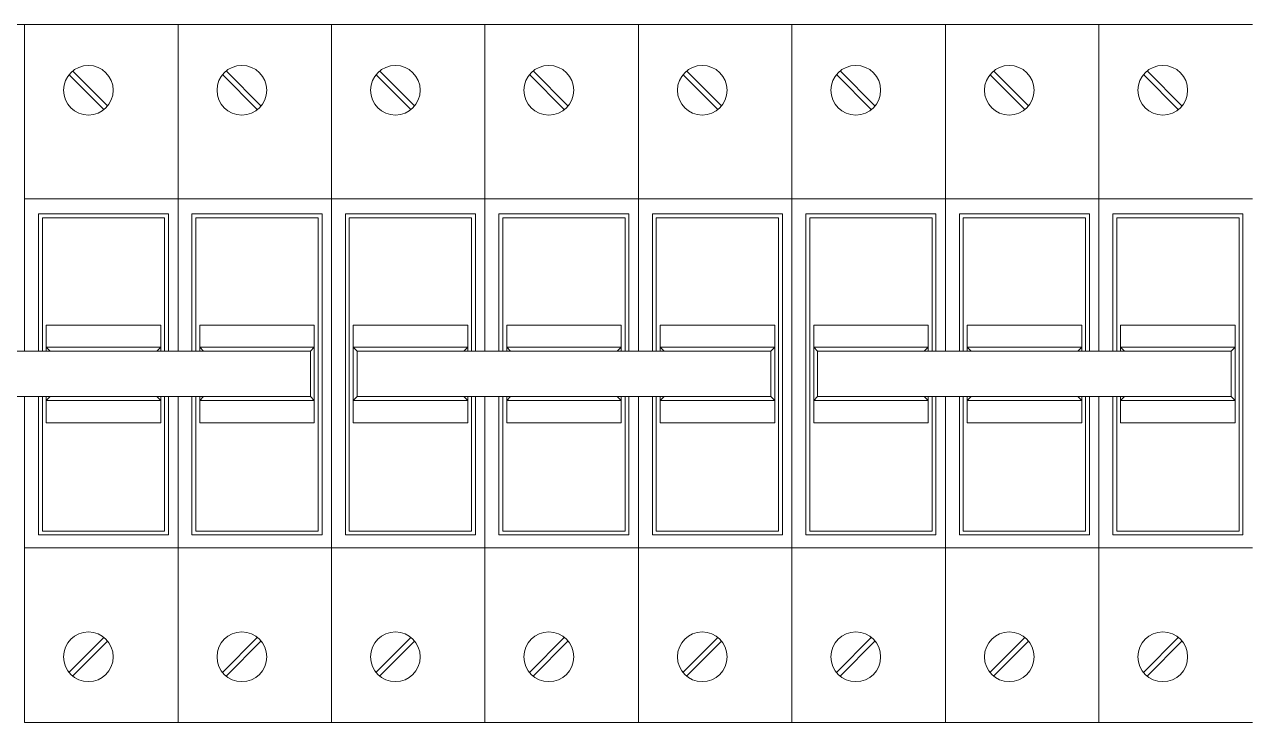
# Model space of a CAD drawing. Header units: millimetres. Extents: x 2046 to 14753, y 2361 to 29276.
# Drawn here: x 10086.63 to 10101.03, y 3659.49 to 3667.67 of the extents above; entities that cross this region are included whole.
import ezdxf

# ---------------------------------------------------------------- set-up
doc = ezdxf.new("R2010")
doc.units = ezdxf.units.MM

msp = doc.modelspace()

# ---------------------------------------------------------------- linework, layer by layer
at = {"lineweight": 9}
for p, q in [((10084.827, 3667.672), (10086.627, 3667.672)), ((10086.627, 3667.672), (10086.627, 3663.842)), ((10088.427, 3667.672), (10086.627, 3667.672)), ((10086.627, 3667.672), (10088.427, 3667.672)), ((10086.627, 3667.672), (10086.627, 3663.842)), ((10088.427, 3667.672), (10088.427, 3663.842)), ((10090.227, 3667.672), (10088.427, 3667.672)), ((10088.427, 3667.672), (10090.227, 3667.672)), ((10088.427, 3667.672), (10088.427, 3663.842)), ((10090.227, 3667.672), (10090.227, 3659.49)), ((10090.227, 3667.672), (10090.227, 3659.49)), ((10092.027, 3667.672), (10090.227, 3667.672)), ((10090.227, 3667.672), (10092.027, 3667.672)), ((10092.027, 3667.672), (10092.027, 3663.842)), ((10093.827, 3667.672), (10092.027, 3667.672)), ((10092.027, 3667.672), (10093.827, 3667.672)), ((10092.027, 3667.672), (10092.027, 3663.842)), ((10093.827, 3667.672), (10093.827, 3663.842)), ((10095.627, 3667.672), (10093.827, 3667.672)), ((10093.827, 3667.672), (10095.627, 3667.672)), ((10093.827, 3667.672), (10093.827, 3663.842)), ((10095.627, 3667.672), (10095.627, 3659.49)), ((10095.627, 3667.672), (10095.627, 3659.49)), ((10097.427, 3667.672), (10095.627, 3667.672)), ((10095.627, 3667.672), (10097.427, 3667.672)), ((10097.427, 3667.672), (10097.427, 3663.842)), ((10099.227, 3667.672), (10097.427, 3667.672)), ((10097.427, 3667.672), (10099.227, 3667.672)), ((10097.427, 3667.672), (10097.427, 3663.842)), ((10099.227, 3667.672), (10099.227, 3663.842)), ((10101.027, 3667.672), (10099.227, 3667.672)), ((10099.227, 3667.672), (10101.027, 3667.672)), ((10099.227, 3667.672), (10099.227, 3663.842)), ((10087.191, 3667.13), (10087.604, 3666.717)), ((10088.991, 3667.13), (10089.404, 3666.717)), ((10090.791, 3667.13), (10091.204, 3666.717)), ((10092.591, 3667.13), (10093.004, 3666.717)), ((10094.391, 3667.13), (10094.804, 3666.717)), ((10096.191, 3667.13), (10096.604, 3666.717)), ((10097.991, 3667.13), (10098.404, 3666.717)), ((10099.791, 3667.13), (10100.204, 3666.717)), ((10087.148, 3667.087), (10087.561, 3666.674)), ((10088.948, 3667.087), (10089.361, 3666.674)), ((10090.748, 3667.087), (10091.161, 3666.674)), ((10092.548, 3667.087), (10092.961, 3666.674)), ((10094.348, 3667.087), (10094.761, 3666.674)), ((10096.148, 3667.087), (10096.561, 3666.674)), ((10097.948, 3667.087), (10098.361, 3666.674)), ((10099.748, 3667.087), (10100.161, 3666.674)), ((10086.627, 3665.627), (10086.627, 3663.842)), ((10088.427, 3665.627), (10086.627, 3665.627)), ((10088.427, 3665.627), (10088.427, 3663.842)), ((10090.227, 3665.627), (10088.427, 3665.627)), ((10090.227, 3665.627), (10090.227, 3661.536)), ((10092.027, 3665.627), (10090.227, 3665.627)), ((10092.027, 3665.627), (10092.027, 3663.842)), ((10093.827, 3665.627), (10092.027, 3665.627)), ((10093.827, 3665.627), (10093.827, 3663.842)), ((10095.627, 3665.627), (10093.827, 3665.627)), ((10095.627, 3665.627), (10095.627, 3661.536)), ((10097.427, 3665.627), (10095.627, 3665.627)), ((10097.427, 3665.627), (10097.427, 3663.842)), ((10099.227, 3665.627), (10097.427, 3665.627)), ((10099.227, 3665.627), (10099.227, 3663.842)), ((10101.027, 3665.627), (10099.227, 3665.627)), ((10086.791, 3665.453), (10086.791, 3663.842)), ((10088.316, 3665.453), (10086.791, 3665.453)), ((10086.836, 3665.407), (10086.836, 3663.842)), ((10088.27, 3665.407), (10086.836, 3665.407)), ((10088.27, 3663.842), (10088.27, 3665.407)), ((10088.316, 3663.842), (10088.316, 3665.453)), ((10088.591, 3665.453), (10088.591, 3663.842)), ((10090.116, 3665.453), (10088.591, 3665.453)), ((10088.636, 3665.407), (10088.636, 3663.842)), ((10090.07, 3665.407), (10088.636, 3665.407)), ((10090.07, 3661.734), (10090.07, 3665.407)), ((10090.116, 3661.689), (10090.116, 3665.453)), ((10090.391, 3665.453), (10090.391, 3661.689)), ((10091.916, 3665.453), (10090.391, 3665.453)), ((10090.436, 3665.407), (10090.436, 3661.734)), ((10091.87, 3665.407), (10090.436, 3665.407)), ((10091.87, 3663.842), (10091.87, 3665.407)), ((10091.916, 3663.842), (10091.916, 3665.453)), ((10092.191, 3665.453), (10092.191, 3663.842)), ((10093.716, 3665.453), (10092.191, 3665.453)), ((10092.236, 3665.407), (10092.236, 3663.842)), ((10093.67, 3665.407), (10092.236, 3665.407)), ((10093.67, 3663.842), (10093.67, 3665.407)), ((10093.716, 3663.842), (10093.716, 3665.453)), ((10093.991, 3665.453), (10093.991, 3663.842)), ((10095.516, 3665.453), (10093.991, 3665.453)), ((10094.036, 3665.407), (10094.036, 3663.842)), ((10095.47, 3665.407), (10094.036, 3665.407)), ((10095.47, 3661.734), (10095.47, 3665.407)), ((10095.516, 3661.689), (10095.516, 3665.453)), ((10095.791, 3665.453), (10095.791, 3661.689)), ((10097.316, 3665.453), (10095.791, 3665.453)), ((10095.836, 3665.407), (10095.836, 3661.734)), ((10097.27, 3665.407), (10095.836, 3665.407)), ((10097.27, 3663.842), (10097.27, 3665.407)), ((10097.316, 3663.842), (10097.316, 3665.453)), ((10097.591, 3665.453), (10097.591, 3663.842)), ((10099.116, 3665.453), (10097.591, 3665.453)), ((10097.636, 3665.407), (10097.636, 3663.842)), ((10099.07, 3665.407), (10097.636, 3665.407)), ((10099.07, 3663.842), (10099.07, 3665.407)), ((10099.116, 3663.842), (10099.116, 3665.453)), ((10099.391, 3665.453), (10099.391, 3663.842)), ((10100.916, 3665.453), (10099.391, 3665.453)), ((10099.436, 3665.407), (10099.436, 3663.842)), ((10100.87, 3665.407), (10099.436, 3665.407)), ((10100.87, 3661.734), (10100.87, 3665.407)), ((10100.916, 3661.689), (10100.916, 3665.453)), ((10088.225, 3664.149), (10086.882, 3664.149)), ((10086.882, 3664.149), (10086.882, 3663.842)), ((10088.225, 3663.842), (10088.225, 3664.149)), ((10088.682, 3664.149), (10088.682, 3663.842)), ((10090.025, 3664.149), (10088.682, 3664.149)), ((10090.025, 3663.004), (10090.025, 3664.149)), ((10090.482, 3664.149), (10090.482, 3663.004)), ((10091.825, 3664.149), (10090.482, 3664.149)), ((10091.825, 3663.842), (10091.825, 3664.149)), ((10093.625, 3664.149), (10092.282, 3664.149)), ((10092.282, 3664.149), (10092.282, 3663.842)), ((10093.625, 3663.842), (10093.625, 3664.149)), ((10094.082, 3664.149), (10094.082, 3663.842)), ((10095.425, 3664.149), (10094.082, 3664.149)), ((10095.425, 3663.004), (10095.425, 3664.149)), ((10095.882, 3664.149), (10095.882, 3663.004)), ((10097.225, 3664.149), (10095.882, 3664.149)), ((10097.225, 3663.842), (10097.225, 3664.149)), ((10099.025, 3664.149), (10097.682, 3664.149)), ((10097.682, 3664.149), (10097.682, 3663.842)), ((10099.025, 3663.842), (10099.025, 3664.149)), ((10099.482, 3664.149), (10099.482, 3663.842)), ((10100.825, 3664.149), (10099.482, 3664.149)), ((10100.825, 3663.004), (10100.825, 3664.149)), ((10088.225, 3663.888), (10086.882, 3663.888)), ((10086.927, 3663.842), (10086.882, 3663.888)), ((10088.179, 3663.842), (10086.927, 3663.842)), ((10088.179, 3663.842), (10088.225, 3663.888)), ((10090.025, 3663.888), (10088.682, 3663.888)), ((10088.727, 3663.842), (10088.682, 3663.888)), ((10089.979, 3663.842), (10088.727, 3663.842)), ((10089.979, 3663.842), (10090.025, 3663.888)), ((10089.979, 3663.311), (10089.979, 3663.842)), ((10091.825, 3663.888), (10090.482, 3663.888)), ((10090.527, 3663.842), (10090.482, 3663.888)), ((10091.779, 3663.842), (10090.527, 3663.842)), ((10090.527, 3663.311), (10090.527, 3663.842)), ((10091.779, 3663.842), (10091.825, 3663.888)), ((10093.625, 3663.888), (10092.282, 3663.888)), ((10092.327, 3663.842), (10092.282, 3663.888)), ((10093.579, 3663.842), (10092.327, 3663.842)), ((10093.579, 3663.842), (10093.625, 3663.888)), ((10095.425, 3663.888), (10094.082, 3663.888)), ((10094.127, 3663.842), (10094.082, 3663.888)), ((10095.379, 3663.842), (10094.127, 3663.842)), ((10095.379, 3663.842), (10095.425, 3663.888)), ((10095.379, 3663.311), (10095.379, 3663.842)), ((10097.225, 3663.888), (10095.882, 3663.888)), ((10095.927, 3663.842), (10095.882, 3663.888)), ((10097.179, 3663.842), (10095.927, 3663.842)), ((10095.927, 3663.311), (10095.927, 3663.842)), ((10097.179, 3663.842), (10097.225, 3663.888)), ((10099.025, 3663.888), (10097.682, 3663.888)), ((10097.727, 3663.842), (10097.682, 3663.888)), ((10098.979, 3663.842), (10097.727, 3663.842)), ((10098.979, 3663.842), (10099.025, 3663.888)), ((10100.825, 3663.888), (10099.482, 3663.888)), ((10099.527, 3663.842), (10099.482, 3663.888)), ((10100.779, 3663.842), (10099.527, 3663.842)), ((10100.779, 3663.842), (10100.825, 3663.888)), ((10100.779, 3663.311), (10100.779, 3663.842)), ((10086.627, 3663.311), (10086.627, 3661.536)), ((10086.627, 3663.311), (10086.627, 3659.49)), ((10086.627, 3663.311), (10086.627, 3659.49)), ((10086.791, 3663.311), (10086.791, 3661.689)), ((10086.836, 3663.311), (10086.836, 3661.734)), ((10086.927, 3663.311), (10086.882, 3663.265)), ((10086.882, 3663.311), (10086.882, 3663.004)), ((10088.225, 3663.265), (10086.882, 3663.265)), ((10088.179, 3663.311), (10086.927, 3663.311)), ((10088.179, 3663.311), (10088.225, 3663.265)), ((10088.225, 3663.004), (10088.225, 3663.311)), ((10088.27, 3661.734), (10088.27, 3663.311)), ((10088.316, 3661.689), (10088.316, 3663.311)), ((10088.427, 3663.311), (10088.427, 3661.536)), ((10088.427, 3663.311), (10088.427, 3659.49)), ((10088.427, 3663.311), (10088.427, 3659.49)), ((10088.591, 3663.311), (10088.591, 3661.689)), ((10088.636, 3663.311), (10088.636, 3661.734)), ((10088.727, 3663.311), (10088.682, 3663.265)), ((10088.682, 3663.311), (10088.682, 3663.004)), ((10090.025, 3663.265), (10088.682, 3663.265)), ((10089.979, 3663.311), (10088.727, 3663.311)), ((10089.979, 3663.311), (10090.025, 3663.265)), ((10090.527, 3663.311), (10090.482, 3663.265)), ((10091.825, 3663.265), (10090.482, 3663.265)), ((10091.779, 3663.311), (10090.527, 3663.311)), ((10091.779, 3663.311), (10091.825, 3663.265)), ((10091.825, 3663.004), (10091.825, 3663.311)), ((10091.87, 3661.734), (10091.87, 3663.311)), ((10091.916, 3661.689), (10091.916, 3663.311)), ((10092.027, 3663.311), (10092.027, 3661.536)), ((10092.027, 3663.311), (10092.027, 3659.49)), ((10092.027, 3663.311), (10092.027, 3659.49)), ((10092.191, 3663.311), (10092.191, 3661.689)), ((10092.236, 3663.311), (10092.236, 3661.734)), ((10092.327, 3663.311), (10092.282, 3663.265)), ((10092.282, 3663.311), (10092.282, 3663.004)), ((10093.625, 3663.265), (10092.282, 3663.265)), ((10093.579, 3663.311), (10092.327, 3663.311)), ((10093.579, 3663.311), (10093.625, 3663.265)), ((10093.625, 3663.004), (10093.625, 3663.311)), ((10093.67, 3661.734), (10093.67, 3663.311)), ((10093.716, 3661.689), (10093.716, 3663.311)), ((10093.827, 3663.311), (10093.827, 3661.536)), ((10093.827, 3663.311), (10093.827, 3659.49)), ((10093.827, 3663.311), (10093.827, 3659.49)), ((10093.991, 3663.311), (10093.991, 3661.689)), ((10094.036, 3663.311), (10094.036, 3661.734)), ((10094.127, 3663.311), (10094.082, 3663.265)), ((10094.082, 3663.311), (10094.082, 3663.004)), ((10095.425, 3663.265), (10094.082, 3663.265)), ((10095.379, 3663.311), (10094.127, 3663.311)), ((10095.379, 3663.311), (10095.425, 3663.265)), ((10095.927, 3663.311), (10095.882, 3663.265)), ((10097.225, 3663.265), (10095.882, 3663.265)), ((10097.179, 3663.311), (10095.927, 3663.311)), ((10097.179, 3663.311), (10097.225, 3663.265)), ((10097.225, 3663.004), (10097.225, 3663.311)), ((10097.27, 3661.734), (10097.27, 3663.311)), ((10097.316, 3661.689), (10097.316, 3663.311)), ((10097.427, 3663.311), (10097.427, 3661.536)), ((10097.427, 3663.311), (10097.427, 3659.49)), ((10097.427, 3663.311), (10097.427, 3659.49)), ((10097.591, 3663.311), (10097.591, 3661.689)), ((10097.636, 3663.311), (10097.636, 3661.734)), ((10097.727, 3663.311), (10097.682, 3663.265)), ((10097.682, 3663.311), (10097.682, 3663.004)), ((10099.025, 3663.265), (10097.682, 3663.265)), ((10098.979, 3663.311), (10097.727, 3663.311)), ((10098.979, 3663.311), (10099.025, 3663.265)), ((10099.025, 3663.004), (10099.025, 3663.311)), ((10099.07, 3661.734), (10099.07, 3663.311)), ((10099.116, 3661.689), (10099.116, 3663.311)), ((10099.227, 3663.311), (10099.227, 3661.536)), ((10099.227, 3663.311), (10099.227, 3659.49)), ((10099.227, 3663.311), (10099.227, 3659.49)), ((10099.391, 3663.311), (10099.391, 3661.689)), ((10099.436, 3663.311), (10099.436, 3661.734)), ((10099.527, 3663.311), (10099.482, 3663.265)), ((10099.482, 3663.311), (10099.482, 3663.004)), ((10100.825, 3663.265), (10099.482, 3663.265)), ((10100.779, 3663.311), (10099.527, 3663.311)), ((10100.779, 3663.311), (10100.825, 3663.265)), ((10086.882, 3663.004), (10088.225, 3663.004)), ((10088.682, 3663.004), (10090.025, 3663.004)), ((10090.482, 3663.004), (10091.825, 3663.004)), ((10092.282, 3663.004), (10093.625, 3663.004)), ((10094.082, 3663.004), (10095.425, 3663.004)), ((10095.882, 3663.004), (10097.225, 3663.004)), ((10097.682, 3663.004), (10099.025, 3663.004)), ((10099.482, 3663.004), (10100.825, 3663.004)), ((10086.791, 3661.689), (10088.316, 3661.689)), ((10086.836, 3661.734), (10088.27, 3661.734)), ((10088.591, 3661.689), (10090.116, 3661.689)), ((10088.636, 3661.734), (10090.07, 3661.734)), ((10090.391, 3661.689), (10091.916, 3661.689)), ((10090.436, 3661.734), (10091.87, 3661.734)), ((10092.191, 3661.689), (10093.716, 3661.689)), ((10092.236, 3661.734), (10093.67, 3661.734)), ((10093.991, 3661.689), (10095.516, 3661.689)), ((10094.036, 3661.734), (10095.47, 3661.734)), ((10095.791, 3661.689), (10097.316, 3661.689)), ((10095.836, 3661.734), (10097.27, 3661.734)), ((10097.591, 3661.689), (10099.116, 3661.689)), ((10097.636, 3661.734), (10099.07, 3661.734)), ((10099.391, 3661.689), (10100.916, 3661.689)), ((10099.436, 3661.734), (10100.87, 3661.734)), ((10086.627, 3661.536), (10088.427, 3661.536)), ((10088.427, 3661.536), (10090.227, 3661.536)), ((10090.227, 3661.536), (10092.027, 3661.536)), ((10092.027, 3661.536), (10093.827, 3661.536)), ((10093.827, 3661.536), (10095.627, 3661.536)), ((10095.627, 3661.536), (10097.427, 3661.536)), ((10097.427, 3661.536), (10099.227, 3661.536)), ((10099.227, 3661.536), (10101.027, 3661.536)), ((10087.148, 3660.076), (10087.561, 3660.488)), ((10088.948, 3660.076), (10089.361, 3660.488)), ((10090.748, 3660.076), (10091.161, 3660.488)), ((10092.548, 3660.076), (10092.961, 3660.488)), ((10094.348, 3660.076), (10094.761, 3660.488)), ((10096.148, 3660.076), (10096.561, 3660.488)), ((10097.948, 3660.076), (10098.361, 3660.488)), ((10099.748, 3660.076), (10100.161, 3660.488)), ((10087.191, 3660.032), (10087.604, 3660.445)), ((10088.991, 3660.032), (10089.404, 3660.445)), ((10090.791, 3660.032), (10091.204, 3660.445)), ((10092.591, 3660.032), (10093.004, 3660.445)), ((10094.391, 3660.032), (10094.804, 3660.445)), ((10096.191, 3660.032), (10096.604, 3660.445)), ((10097.991, 3660.032), (10098.404, 3660.445)), ((10099.791, 3660.032), (10100.204, 3660.445)), ((10086.627, 3659.49), (10088.427, 3659.49)), ((10088.427, 3659.49), (10090.227, 3659.49)), ((10090.227, 3659.49), (10092.027, 3659.49)), ((10092.027, 3659.49), (10093.827, 3659.49)), ((10093.827, 3659.49), (10095.627, 3659.49)), ((10095.627, 3659.49), (10097.427, 3659.49)), ((10097.427, 3659.49), (10099.227, 3659.49)), ((10099.227, 3659.49), (10101.027, 3659.49))]:
    msp.add_line(p, q, dxfattribs=at)
for points in [[(10085.127, 3663.842), (10089.979, 3663.842), (10089.979, 3663.311), (10085.127, 3663.311)], [(10090.527, 3663.842), (10095.379, 3663.842), (10095.379, 3663.311), (10090.527, 3663.311)], [(10095.927, 3663.842), (10100.779, 3663.842), (10100.779, 3663.311), (10095.927, 3663.311)]]:
    msp.add_lwpolyline(points, close=True, dxfattribs=at)
at = {"lineweight": 9, "extrusion": (0, 0, -1)}
for centre in [(10087.376, 3666.902), (10089.176, 3666.902), (10090.976, 3666.902), (10092.776, 3666.902), (10094.576, 3666.902), (10096.376, 3666.902), (10098.176, 3666.902), (10099.976, 3666.902), (10087.376, 3660.26), (10089.176, 3660.26), (10090.976, 3660.26), (10092.776, 3660.26), (10094.576, 3660.26), (10096.376, 3660.26), (10098.176, 3660.26), (10099.976, 3660.26)]:
    msp.add_ellipse(centre, major_axis=(-0.206, 0.206), ratio=1, start_param=5.497787, end_param=11.780972, dxfattribs=at)

doc.saveas('drawing.dxf')
